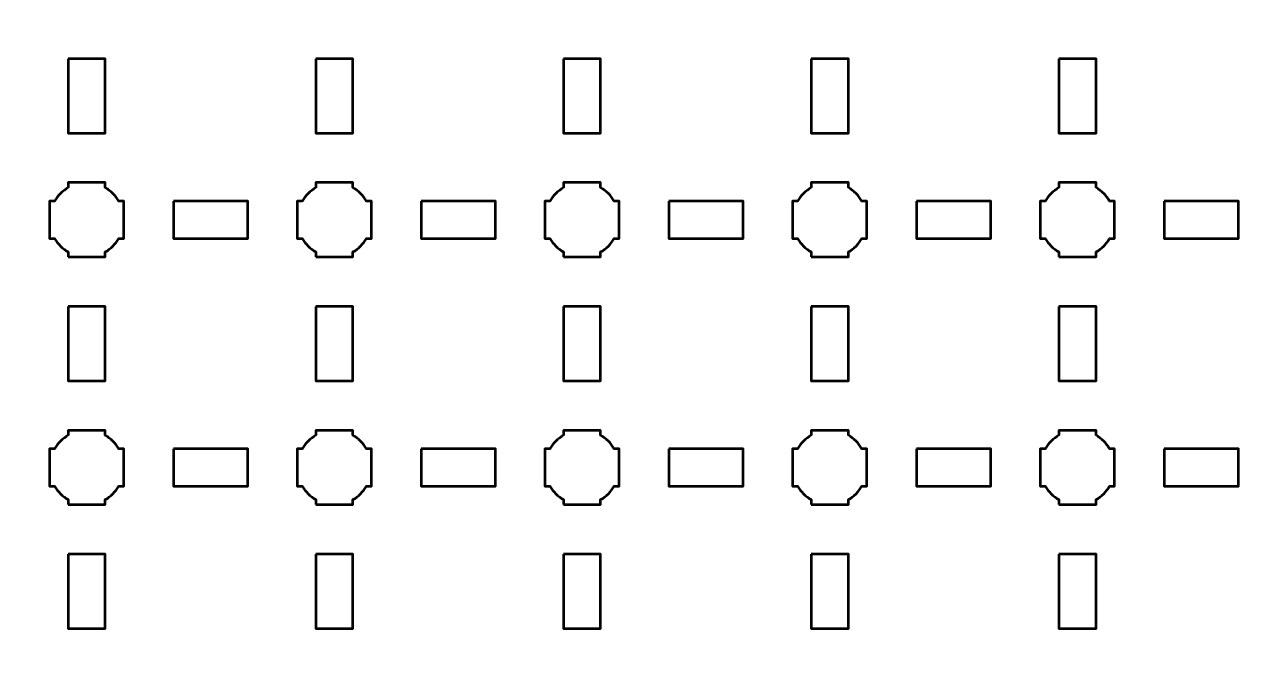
# Model space of a CAD drawing. Header units: centimetres. Extents: x -19.6 to 19.7, y -19.6 to 19.7.
# Drawn here: x -9.5 to 0.5, y 9.5 to 14.58 of the extents above; entities that cross this region are included whole.
import ezdxf

# ---------------------------------------------------------------- set-up
doc = ezdxf.new("R2010")
doc.units = ezdxf.units.CM
doc.header["$MEASUREMENT"] = 0
doc.layers.add('Layer 1', color=7, linetype='Continuous')

msp = doc.modelspace()

# ---------------------------------------------------------------- linework, layer by layer
at = {"layer": 'Layer 1', "lineweight": 53}
for points, knots in [([(-19.14991, 19.65001), (-19.14991, 19.65001), (19.15005, 19.65001), (19.15005, 19.65001), (19.15005, 19.65001), (19.42701, 19.65001), (19.65001, 19.42692), (19.65001, 19.14991), (19.65001, 19.14991), (19.65001, 19.14991), (19.65001, -19.15004), (19.65001, -19.15004), (19.65001, -19.15004), (19.65001, -19.42701), (19.42701, -19.65), (19.15005, -19.65), (19.15005, -19.65), (19.15005, -19.65), (-19.14991, -19.65), (-19.14991, -19.65), (-19.14991, -19.65), (-19.42691, -19.65), (-19.65, -19.42701), (-19.65, -19.15004), (-19.65, -19.15004), (-19.65, -19.15004), (-19.65, 19.14991), (-19.65, 19.14991), (-19.65, 19.14991), (-19.65, 19.42692), (-19.42691, 19.65001), (-19.14991, 19.65001)], [0, 0, 0, 0, 0.125, 0.125, 0.125, 0.125, 0.25, 0.25, 0.25, 0.25, 0.375, 0.375, 0.375, 0.375, 0.5, 0.5, 0.5, 0.5, 0.625, 0.625, 0.625, 0.625, 0.75, 0.75, 0.75, 0.75, 0.875, 0.875, 0.875, 0.875, 1, 1, 1, 1]), ([(-9.14989, 14.29993), (-9.14989, 14.29993), (-8.84989, 14.29993), (-8.84989, 14.29993), (-8.84989, 14.29993), (-8.84989, 14.29993), (-8.84989, 13.69992), (-8.84989, 13.69992), (-8.84989, 13.69992), (-8.84989, 13.69992), (-9.14989, 13.69992), (-9.14989, 13.69992), (-9.14989, 13.69992), (-9.14989, 13.69992), (-9.14989, 14.29993), (-9.14989, 14.29993)], [0, 0, 0, 0, 0.25, 0.25, 0.25, 0.25, 0.5, 0.5, 0.5, 0.5, 0.75, 0.75, 0.75, 0.75, 1, 1, 1, 1]), ([(-7.14996, 14.29993), (-7.14996, 14.29993), (-6.84996, 14.29993), (-6.84996, 14.29993), (-6.84996, 14.29993), (-6.84996, 14.29993), (-6.84996, 13.69992), (-6.84996, 13.69992), (-6.84996, 13.69992), (-6.84996, 13.69992), (-7.14996, 13.69992), (-7.14996, 13.69992), (-7.14996, 13.69992), (-7.14996, 13.69992), (-7.14996, 14.29993), (-7.14996, 14.29993)], [0, 0, 0, 0, 0.25, 0.25, 0.25, 0.25, 0.5, 0.5, 0.5, 0.5, 0.75, 0.75, 0.75, 0.75, 1, 1, 1, 1]), ([(-5.15003, 14.29993), (-5.15003, 14.29993), (-4.85002, 14.29993), (-4.85002, 14.29993), (-4.85002, 14.29993), (-4.85002, 14.29993), (-4.85002, 13.69992), (-4.85002, 13.69992), (-4.85002, 13.69992), (-4.85002, 13.69992), (-5.15003, 13.69992), (-5.15003, 13.69992), (-5.15003, 13.69992), (-5.15003, 13.69992), (-5.15003, 14.29993), (-5.15003, 14.29993)], [0, 0, 0, 0, 0.25, 0.25, 0.25, 0.25, 0.5, 0.5, 0.5, 0.5, 0.75, 0.75, 0.75, 0.75, 1, 1, 1, 1]), ([(-3.14992, 14.29993), (-3.14992, 14.29993), (-2.84991, 14.29993), (-2.84991, 14.29993), (-2.84991, 14.29993), (-2.84991, 14.29993), (-2.84991, 13.69992), (-2.84991, 13.69992), (-2.84991, 13.69992), (-2.84991, 13.69992), (-3.14992, 13.69992), (-3.14992, 13.69992), (-3.14992, 13.69992), (-3.14992, 13.69992), (-3.14992, 14.29993), (-3.14992, 14.29993)], [0, 0, 0, 0, 0.25, 0.25, 0.25, 0.25, 0.5, 0.5, 0.5, 0.5, 0.75, 0.75, 0.75, 0.75, 1, 1, 1, 1]), ([(-1.14998, 14.29993), (-1.14998, 14.29993), (-0.84998, 14.29993), (-0.84998, 14.29993), (-0.84998, 14.29993), (-0.84998, 14.29993), (-0.84998, 13.69992), (-0.84998, 13.69992), (-0.84998, 13.69992), (-0.84998, 13.69992), (-1.14998, 13.69992), (-1.14998, 13.69992), (-1.14998, 13.69992), (-1.14998, 13.69992), (-1.14998, 14.29993), (-1.14998, 14.29993)], [0, 0, 0, 0, 0.25, 0.25, 0.25, 0.25, 0.5, 0.5, 0.5, 0.5, 0.75, 0.75, 0.75, 0.75, 1, 1, 1, 1]), ([(-9.15003, 12.70001), (-9.15003, 12.70001), (-9.15003, 12.74012), (-9.15003, 12.74012), (-9.15003, 12.74012), (-9.1955, 12.76644), (-9.23343, 12.80447), (-9.25989, 12.84994), (-9.25989, 12.84994), (-9.25989, 12.84994), (-9.29996, 12.84994), (-9.29996, 12.84994), (-9.29996, 12.84994), (-9.29996, 12.84994), (-9.29996, 13.00001), (-9.29996, 13.00001), (-9.29996, 13.00001), (-9.29996, 13.00001), (-9.29996, 13.14994), (-9.29996, 13.14994), (-9.29996, 13.14994), (-9.29996, 13.14994), (-9.25989, 13.14994), (-9.25989, 13.14994), (-9.25989, 13.14994), (-9.23343, 13.19556), (-9.1955, 13.23344), (-9.15003, 13.25976), (-9.15003, 13.25976), (-9.15003, 13.25976), (-9.15003, 13.30001), (-9.15003, 13.30001), (-9.15003, 13.30001), (-9.15003, 13.30001), (-8.99996, 13.30001), (-8.99996, 13.30001), (-8.99996, 13.30001), (-8.99996, 13.30001), (-8.85003, 13.30001), (-8.85003, 13.30001), (-8.85003, 13.30001), (-8.85003, 13.30001), (-8.85003, 13.25976), (-8.85003, 13.25976), (-8.85003, 13.25976), (-8.80445, 13.23344), (-8.76653, 13.19556), (-8.74007, 13.14994), (-8.74007, 13.14994), (-8.74007, 13.14994), (-8.69999, 13.14994), (-8.69999, 13.14994), (-8.69999, 13.14994), (-8.69999, 13.14994), (-8.69999, 13.00001), (-8.69999, 13.00001), (-8.69999, 13.00001), (-8.69999, 13.00001), (-8.69999, 12.84994), (-8.69999, 12.84994), (-8.69999, 12.84994), (-8.69999, 12.84994), (-8.74007, 12.84994), (-8.74007, 12.84994), (-8.74007, 12.84994), (-8.76653, 12.80447), (-8.80445, 12.76644), (-8.85003, 12.74012), (-8.85003, 12.74012), (-8.85003, 12.74012), (-8.85003, 12.70001), (-8.85003, 12.70001), (-8.85003, 12.70001), (-8.85003, 12.70001), (-8.99996, 12.70001), (-8.99996, 12.70001), (-8.99996, 12.70001), (-8.99996, 12.70001), (-9.15003, 12.70001), (-9.15003, 12.70001)], [0, 0, 0, 0, 0.05, 0.05, 0.05, 0.05, 0.1, 0.1, 0.1, 0.1, 0.15, 0.15, 0.15, 0.15, 0.2, 0.2, 0.2, 0.2, 0.25, 0.25, 0.25, 0.25, 0.3, 0.3, 0.3, 0.3, 0.35, 0.35, 0.35, 0.35, 0.4, 0.4, 0.4, 0.4, 0.45, 0.45, 0.45, 0.45, 0.5, 0.5, 0.5, 0.5, 0.55, 0.55, 0.55, 0.55, 0.6, 0.6, 0.6, 0.6, 0.65, 0.65, 0.65, 0.65, 0.7, 0.7, 0.7, 0.7, 0.75, 0.75, 0.75, 0.75, 0.8, 0.8, 0.8, 0.8, 0.85, 0.85, 0.85, 0.85, 0.9, 0.9, 0.9, 0.9, 0.95, 0.95, 0.95, 0.95, 1, 1, 1, 1]), ([(-7.14996, 12.70001), (-7.14996, 12.70001), (-7.14996, 12.74012), (-7.14996, 12.74012), (-7.14996, 12.74012), (-7.19557, 12.76644), (-7.23346, 12.80447), (-7.25978, 12.84994), (-7.25978, 12.84994), (-7.25978, 12.84994), (-7.30003, 12.84994), (-7.30003, 12.84994), (-7.30003, 12.84994), (-7.30003, 12.84994), (-7.30003, 13.00001), (-7.30003, 13.00001), (-7.30003, 13.00001), (-7.30003, 13.00001), (-7.30003, 13.14994), (-7.30003, 13.14994), (-7.30003, 13.14994), (-7.30003, 13.14994), (-7.25978, 13.14994), (-7.25978, 13.14994), (-7.25978, 13.14994), (-7.23346, 13.19556), (-7.19557, 13.23344), (-7.14996, 13.25976), (-7.14996, 13.25976), (-7.14996, 13.25976), (-7.14996, 13.30001), (-7.14996, 13.30001), (-7.14996, 13.30001), (-7.14996, 13.30001), (-7.00003, 13.30001), (-7.00003, 13.30001), (-7.00003, 13.30001), (-7.00003, 13.30001), (-6.84996, 13.30001), (-6.84996, 13.30001), (-6.84996, 13.30001), (-6.84996, 13.30001), (-6.84996, 13.25976), (-6.84996, 13.25976), (-6.84996, 13.25976), (-6.80448, 13.23344), (-6.76645, 13.19556), (-6.74014, 13.14994), (-6.74014, 13.14994), (-6.74014, 13.14994), (-6.70003, 13.14994), (-6.70003, 13.14994), (-6.70003, 13.14994), (-6.70003, 13.14994), (-6.70003, 13.00001), (-6.70003, 13.00001), (-6.70003, 13.00001), (-6.70003, 13.00001), (-6.70003, 12.84994), (-6.70003, 12.84994), (-6.70003, 12.84994), (-6.70003, 12.84994), (-6.74014, 12.84994), (-6.74014, 12.84994), (-6.74014, 12.84994), (-6.76645, 12.80447), (-6.80448, 12.76644), (-6.84996, 12.74012), (-6.84996, 12.74012), (-6.84996, 12.74012), (-6.84996, 12.70001), (-6.84996, 12.70001), (-6.84996, 12.70001), (-6.84996, 12.70001), (-7.00003, 12.70001), (-7.00003, 12.70001), (-7.00003, 12.70001), (-7.00003, 12.70001), (-7.14996, 12.70001), (-7.14996, 12.70001)], [0, 0, 0, 0, 0.05, 0.05, 0.05, 0.05, 0.1, 0.1, 0.1, 0.1, 0.15, 0.15, 0.15, 0.15, 0.2, 0.2, 0.2, 0.2, 0.25, 0.25, 0.25, 0.25, 0.3, 0.3, 0.3, 0.3, 0.35, 0.35, 0.35, 0.35, 0.4, 0.4, 0.4, 0.4, 0.45, 0.45, 0.45, 0.45, 0.5, 0.5, 0.5, 0.5, 0.55, 0.55, 0.55, 0.55, 0.6, 0.6, 0.6, 0.6, 0.65, 0.65, 0.65, 0.65, 0.7, 0.7, 0.7, 0.7, 0.75, 0.75, 0.75, 0.75, 0.8, 0.8, 0.8, 0.8, 0.85, 0.85, 0.85, 0.85, 0.9, 0.9, 0.9, 0.9, 0.95, 0.95, 0.95, 0.95, 1, 1, 1, 1]), ([(-5.15003, 12.70001), (-5.15003, 12.70001), (-5.15003, 12.74012), (-5.15003, 12.74012), (-5.15003, 12.74012), (-5.1955, 12.76644), (-5.23353, 12.80447), (-5.25985, 12.84994), (-5.25985, 12.84994), (-5.25985, 12.84994), (-5.29996, 12.84994), (-5.29996, 12.84994), (-5.29996, 12.84994), (-5.29996, 12.84994), (-5.29996, 13.00001), (-5.29996, 13.00001), (-5.29996, 13.00001), (-5.29996, 13.00001), (-5.29996, 13.14994), (-5.29996, 13.14994), (-5.29996, 13.14994), (-5.29996, 13.14994), (-5.25985, 13.14994), (-5.25985, 13.14994), (-5.25985, 13.14994), (-5.23353, 13.19556), (-5.1955, 13.23344), (-5.15003, 13.25976), (-5.15003, 13.25976), (-5.15003, 13.25976), (-5.15003, 13.30001), (-5.15003, 13.30001), (-5.15003, 13.30001), (-5.15003, 13.30001), (-4.99995, 13.30001), (-4.99995, 13.30001), (-4.99995, 13.30001), (-4.99995, 13.30001), (-4.85002, 13.30001), (-4.85002, 13.30001), (-4.85002, 13.30001), (-4.85002, 13.30001), (-4.85002, 13.25976), (-4.85002, 13.25976), (-4.85002, 13.25976), (-4.80441, 13.23344), (-4.76652, 13.19556), (-4.74017, 13.14994), (-4.74017, 13.14994), (-4.74017, 13.14994), (-4.69995, 13.14994), (-4.69995, 13.14994), (-4.69995, 13.14994), (-4.69995, 13.14994), (-4.69995, 13.00001), (-4.69995, 13.00001), (-4.69995, 13.00001), (-4.69995, 13.00001), (-4.69995, 12.84994), (-4.69995, 12.84994), (-4.69995, 12.84994), (-4.69995, 12.84994), (-4.74017, 12.84994), (-4.74017, 12.84994), (-4.74017, 12.84994), (-4.76652, 12.80447), (-4.80441, 12.76644), (-4.85002, 12.74012), (-4.85002, 12.74012), (-4.85002, 12.74012), (-4.85002, 12.70001), (-4.85002, 12.70001), (-4.85002, 12.70001), (-4.85002, 12.70001), (-4.99995, 12.70001), (-4.99995, 12.70001), (-4.99995, 12.70001), (-4.99995, 12.70001), (-5.15003, 12.70001), (-5.15003, 12.70001)], [0, 0, 0, 0, 0.05, 0.05, 0.05, 0.05, 0.1, 0.1, 0.1, 0.1, 0.15, 0.15, 0.15, 0.15, 0.2, 0.2, 0.2, 0.2, 0.25, 0.25, 0.25, 0.25, 0.3, 0.3, 0.3, 0.3, 0.35, 0.35, 0.35, 0.35, 0.4, 0.4, 0.4, 0.4, 0.45, 0.45, 0.45, 0.45, 0.5, 0.5, 0.5, 0.5, 0.55, 0.55, 0.55, 0.55, 0.6, 0.6, 0.6, 0.6, 0.65, 0.65, 0.65, 0.65, 0.7, 0.7, 0.7, 0.7, 0.75, 0.75, 0.75, 0.75, 0.8, 0.8, 0.8, 0.8, 0.85, 0.85, 0.85, 0.85, 0.9, 0.9, 0.9, 0.9, 0.95, 0.95, 0.95, 0.95, 1, 1, 1, 1]), ([(-3.14992, 12.70001), (-3.14992, 12.70001), (-3.14992, 12.74012), (-3.14992, 12.74012), (-3.14992, 12.74012), (-3.19553, 12.76644), (-3.23345, 12.80447), (-3.25991, 12.84994), (-3.25991, 12.84994), (-3.25991, 12.84994), (-3.29999, 12.84994), (-3.29999, 12.84994), (-3.29999, 12.84994), (-3.29999, 12.84994), (-3.29999, 13.00001), (-3.29999, 13.00001), (-3.29999, 13.00001), (-3.29999, 13.00001), (-3.29999, 13.14994), (-3.29999, 13.14994), (-3.29999, 13.14994), (-3.29999, 13.14994), (-3.25991, 13.14994), (-3.25991, 13.14994), (-3.25991, 13.14994), (-3.23345, 13.19556), (-3.19553, 13.23344), (-3.14992, 13.25976), (-3.14992, 13.25976), (-3.14992, 13.25976), (-3.14992, 13.30001), (-3.14992, 13.30001), (-3.14992, 13.30001), (-3.14992, 13.30001), (-2.99999, 13.30001), (-2.99999, 13.30001), (-2.99999, 13.30001), (-2.99999, 13.30001), (-2.84991, 13.30001), (-2.84991, 13.30001), (-2.84991, 13.30001), (-2.84991, 13.30001), (-2.84991, 13.25976), (-2.84991, 13.25976), (-2.84991, 13.25976), (-2.80444, 13.23344), (-2.76655, 13.19556), (-2.74009, 13.14994), (-2.74009, 13.14994), (-2.74009, 13.14994), (-2.69998, 13.14994), (-2.69998, 13.14994), (-2.69998, 13.14994), (-2.69998, 13.14994), (-2.69998, 13.00001), (-2.69998, 13.00001), (-2.69998, 13.00001), (-2.69998, 13.00001), (-2.69998, 12.84994), (-2.69998, 12.84994), (-2.69998, 12.84994), (-2.69998, 12.84994), (-2.74009, 12.84994), (-2.74009, 12.84994), (-2.74009, 12.84994), (-2.76655, 12.80447), (-2.80444, 12.76644), (-2.84991, 12.74012), (-2.84991, 12.74012), (-2.84991, 12.74012), (-2.84991, 12.70001), (-2.84991, 12.70001), (-2.84991, 12.70001), (-2.84991, 12.70001), (-2.99999, 12.70001), (-2.99999, 12.70001), (-2.99999, 12.70001), (-2.99999, 12.70001), (-3.14992, 12.70001), (-3.14992, 12.70001)], [0, 0, 0, 0, 0.05, 0.05, 0.05, 0.05, 0.1, 0.1, 0.1, 0.1, 0.15, 0.15, 0.15, 0.15, 0.2, 0.2, 0.2, 0.2, 0.25, 0.25, 0.25, 0.25, 0.3, 0.3, 0.3, 0.3, 0.35, 0.35, 0.35, 0.35, 0.4, 0.4, 0.4, 0.4, 0.45, 0.45, 0.45, 0.45, 0.5, 0.5, 0.5, 0.5, 0.55, 0.55, 0.55, 0.55, 0.6, 0.6, 0.6, 0.6, 0.65, 0.65, 0.65, 0.65, 0.7, 0.7, 0.7, 0.7, 0.75, 0.75, 0.75, 0.75, 0.8, 0.8, 0.8, 0.8, 0.85, 0.85, 0.85, 0.85, 0.9, 0.9, 0.9, 0.9, 0.95, 0.95, 0.95, 0.95, 1, 1, 1, 1]), ([(-1.14998, 12.70001), (-1.14998, 12.70001), (-1.14998, 12.74012), (-1.14998, 12.74012), (-1.14998, 12.74012), (-1.1956, 12.76644), (-1.23349, 12.80447), (-1.2598, 12.84994), (-1.2598, 12.84994), (-1.2598, 12.84994), (-1.30006, 12.84994), (-1.30006, 12.84994), (-1.30006, 12.84994), (-1.30006, 12.84994), (-1.30006, 13.00001), (-1.30006, 13.00001), (-1.30006, 13.00001), (-1.30006, 13.00001), (-1.30006, 13.14994), (-1.30006, 13.14994), (-1.30006, 13.14994), (-1.30006, 13.14994), (-1.2598, 13.14994), (-1.2598, 13.14994), (-1.2598, 13.14994), (-1.23349, 13.19556), (-1.1956, 13.23344), (-1.14998, 13.25976), (-1.14998, 13.25976), (-1.14998, 13.25976), (-1.14998, 13.30001), (-1.14998, 13.30001), (-1.14998, 13.30001), (-1.14998, 13.30001), (-1.00005, 13.30001), (-1.00005, 13.30001), (-1.00005, 13.30001), (-1.00005, 13.30001), (-0.84998, 13.30001), (-0.84998, 13.30001), (-0.84998, 13.30001), (-0.84998, 13.30001), (-0.84998, 13.25976), (-0.84998, 13.25976), (-0.84998, 13.25976), (-0.80451, 13.23344), (-0.76648, 13.19556), (-0.74016, 13.14994), (-0.74016, 13.14994), (-0.74016, 13.14994), (-0.70005, 13.14994), (-0.70005, 13.14994), (-0.70005, 13.14994), (-0.70005, 13.14994), (-0.70005, 13.00001), (-0.70005, 13.00001), (-0.70005, 13.00001), (-0.70005, 13.00001), (-0.70005, 12.84994), (-0.70005, 12.84994), (-0.70005, 12.84994), (-0.70005, 12.84994), (-0.74016, 12.84994), (-0.74016, 12.84994), (-0.74016, 12.84994), (-0.76648, 12.80447), (-0.80451, 12.76644), (-0.84998, 12.74012), (-0.84998, 12.74012), (-0.84998, 12.74012), (-0.84998, 12.70001), (-0.84998, 12.70001), (-0.84998, 12.70001), (-0.84998, 12.70001), (-1.00005, 12.70001), (-1.00005, 12.70001), (-1.00005, 12.70001), (-1.00005, 12.70001), (-1.14998, 12.70001), (-1.14998, 12.70001)], [0, 0, 0, 0, 0.05, 0.05, 0.05, 0.05, 0.1, 0.1, 0.1, 0.1, 0.15, 0.15, 0.15, 0.15, 0.2, 0.2, 0.2, 0.2, 0.25, 0.25, 0.25, 0.25, 0.3, 0.3, 0.3, 0.3, 0.35, 0.35, 0.35, 0.35, 0.4, 0.4, 0.4, 0.4, 0.45, 0.45, 0.45, 0.45, 0.5, 0.5, 0.5, 0.5, 0.55, 0.55, 0.55, 0.55, 0.6, 0.6, 0.6, 0.6, 0.65, 0.65, 0.65, 0.65, 0.7, 0.7, 0.7, 0.7, 0.75, 0.75, 0.75, 0.75, 0.8, 0.8, 0.8, 0.8, 0.85, 0.85, 0.85, 0.85, 0.9, 0.9, 0.9, 0.9, 0.95, 0.95, 0.95, 0.95, 1, 1, 1, 1]), ([(-8.29994, 13.14994), (-8.29994, 13.14994), (-7.69994, 13.14994), (-7.69994, 13.14994), (-7.69994, 13.14994), (-7.69994, 13.14994), (-7.69994, 12.84994), (-7.69994, 12.84994), (-7.69994, 12.84994), (-7.69994, 12.84994), (-8.29994, 12.84994), (-8.29994, 12.84994), (-8.29994, 12.84994), (-8.29994, 12.84994), (-8.29994, 13.14994), (-8.29994, 13.14994)], [0, 0, 0, 0, 0.25, 0.25, 0.25, 0.25, 0.5, 0.5, 0.5, 0.5, 0.75, 0.75, 0.75, 0.75, 1, 1, 1, 1]), ([(-6.29997, 13.14994), (-6.29997, 13.14994), (-5.69997, 13.14994), (-5.69997, 13.14994), (-5.69997, 13.14994), (-5.69997, 13.14994), (-5.69997, 12.84994), (-5.69997, 12.84994), (-5.69997, 12.84994), (-5.69997, 12.84994), (-6.29997, 12.84994), (-6.29997, 12.84994), (-6.29997, 12.84994), (-6.29997, 12.84994), (-6.29997, 13.14994), (-6.29997, 13.14994)], [0, 0, 0, 0, 0.25, 0.25, 0.25, 0.25, 0.5, 0.5, 0.5, 0.5, 0.75, 0.75, 0.75, 0.75, 1, 1, 1, 1]), ([(-4.2999, 13.14994), (-4.2999, 13.14994), (-3.6999, 13.14994), (-3.6999, 13.14994), (-3.6999, 13.14994), (-3.6999, 13.14994), (-3.6999, 12.84994), (-3.6999, 12.84994), (-3.6999, 12.84994), (-3.6999, 12.84994), (-4.2999, 12.84994), (-4.2999, 12.84994), (-4.2999, 12.84994), (-4.2999, 12.84994), (-4.2999, 13.14994), (-4.2999, 13.14994)], [0, 0, 0, 0, 0.25, 0.25, 0.25, 0.25, 0.5, 0.5, 0.5, 0.5, 0.75, 0.75, 0.75, 0.75, 1, 1, 1, 1]), ([(-2.29997, 13.14994), (-2.29997, 13.14994), (-1.69996, 13.14994), (-1.69996, 13.14994), (-1.69996, 13.14994), (-1.69996, 13.14994), (-1.69996, 12.84994), (-1.69996, 12.84994), (-1.69996, 12.84994), (-1.69996, 12.84994), (-2.29997, 12.84994), (-2.29997, 12.84994), (-2.29997, 12.84994), (-2.29997, 12.84994), (-2.29997, 13.14994), (-2.29997, 13.14994)], [0, 0, 0, 0, 0.25, 0.25, 0.25, 0.25, 0.5, 0.5, 0.5, 0.5, 0.75, 0.75, 0.75, 0.75, 1, 1, 1, 1]), ([(-0.3, 13.14994), (-0.3, 13.14994), (0.3, 13.14994), (0.3, 13.14994), (0.3, 13.14994), (0.3, 13.14994), (0.3, 12.84994), (0.3, 12.84994), (0.3, 12.84994), (0.3, 12.84994), (-0.3, 12.84994), (-0.3, 12.84994), (-0.3, 12.84994), (-0.3, 12.84994), (-0.3, 13.14994), (-0.3, 13.14994)], [0, 0, 0, 0, 0.25, 0.25, 0.25, 0.25, 0.5, 0.5, 0.5, 0.5, 0.75, 0.75, 0.75, 0.75, 1, 1, 1, 1]), ([(-9.14989, 12.29996), (-9.14989, 12.29996), (-8.84989, 12.29996), (-8.84989, 12.29996), (-8.84989, 12.29996), (-8.84989, 12.29996), (-8.84989, 11.69995), (-8.84989, 11.69995), (-8.84989, 11.69995), (-8.84989, 11.69995), (-9.14989, 11.69995), (-9.14989, 11.69995), (-9.14989, 11.69995), (-9.14989, 11.69995), (-9.14989, 12.29996), (-9.14989, 12.29996)], [0, 0, 0, 0, 0.25, 0.25, 0.25, 0.25, 0.5, 0.5, 0.5, 0.5, 0.75, 0.75, 0.75, 0.75, 1, 1, 1, 1]), ([(-7.14996, 12.29996), (-7.14996, 12.29996), (-6.84996, 12.29996), (-6.84996, 12.29996), (-6.84996, 12.29996), (-6.84996, 12.29996), (-6.84996, 11.69995), (-6.84996, 11.69995), (-6.84996, 11.69995), (-6.84996, 11.69995), (-7.14996, 11.69995), (-7.14996, 11.69995), (-7.14996, 11.69995), (-7.14996, 11.69995), (-7.14996, 12.29996), (-7.14996, 12.29996)], [0, 0, 0, 0, 0.25, 0.25, 0.25, 0.25, 0.5, 0.5, 0.5, 0.5, 0.75, 0.75, 0.75, 0.75, 1, 1, 1, 1]), ([(-5.15003, 12.29996), (-5.15003, 12.29996), (-4.85002, 12.29996), (-4.85002, 12.29996), (-4.85002, 12.29996), (-4.85002, 12.29996), (-4.85002, 11.69995), (-4.85002, 11.69995), (-4.85002, 11.69995), (-4.85002, 11.69995), (-5.15003, 11.69995), (-5.15003, 11.69995), (-5.15003, 11.69995), (-5.15003, 11.69995), (-5.15003, 12.29996), (-5.15003, 12.29996)], [0, 0, 0, 0, 0.25, 0.25, 0.25, 0.25, 0.5, 0.5, 0.5, 0.5, 0.75, 0.75, 0.75, 0.75, 1, 1, 1, 1]), ([(-3.14992, 12.29996), (-3.14992, 12.29996), (-2.84991, 12.29996), (-2.84991, 12.29996), (-2.84991, 12.29996), (-2.84991, 12.29996), (-2.84991, 11.69995), (-2.84991, 11.69995), (-2.84991, 11.69995), (-2.84991, 11.69995), (-3.14992, 11.69995), (-3.14992, 11.69995), (-3.14992, 11.69995), (-3.14992, 11.69995), (-3.14992, 12.29996), (-3.14992, 12.29996)], [0, 0, 0, 0, 0.25, 0.25, 0.25, 0.25, 0.5, 0.5, 0.5, 0.5, 0.75, 0.75, 0.75, 0.75, 1, 1, 1, 1]), ([(-1.14998, 12.29996), (-1.14998, 12.29996), (-0.84998, 12.29996), (-0.84998, 12.29996), (-0.84998, 12.29996), (-0.84998, 12.29996), (-0.84998, 11.69995), (-0.84998, 11.69995), (-0.84998, 11.69995), (-0.84998, 11.69995), (-1.14998, 11.69995), (-1.14998, 11.69995), (-1.14998, 11.69995), (-1.14998, 11.69995), (-1.14998, 12.29996), (-1.14998, 12.29996)], [0, 0, 0, 0, 0.25, 0.25, 0.25, 0.25, 0.5, 0.5, 0.5, 0.5, 0.75, 0.75, 0.75, 0.75, 1, 1, 1, 1]), ([(-9.15003, 10.69993), (-9.15003, 10.69993), (-9.15003, 10.74019), (-9.15003, 10.74019), (-9.15003, 10.74019), (-9.1955, 10.7665), (-9.23343, 10.80439), (-9.25989, 10.85001), (-9.25989, 10.85001), (-9.25989, 10.85001), (-9.29996, 10.85001), (-9.29996, 10.85001), (-9.29996, 10.85001), (-9.29996, 10.85001), (-9.29996, 10.99994), (-9.29996, 10.99994), (-9.29996, 10.99994), (-9.29996, 10.99994), (-9.29996, 11.15001), (-9.29996, 11.15001), (-9.29996, 11.15001), (-9.29996, 11.15001), (-9.25989, 11.15001), (-9.25989, 11.15001), (-9.25989, 11.15001), (-9.23343, 11.19548), (-9.1955, 11.23351), (-9.15003, 11.25983), (-9.15003, 11.25983), (-9.15003, 11.25983), (-9.15003, 11.29994), (-9.15003, 11.29994), (-9.15003, 11.29994), (-9.15003, 11.29994), (-8.99996, 11.29994), (-8.99996, 11.29994), (-8.99996, 11.29994), (-8.99996, 11.29994), (-8.85003, 11.29994), (-8.85003, 11.29994), (-8.85003, 11.29994), (-8.85003, 11.29994), (-8.85003, 11.25983), (-8.85003, 11.25983), (-8.85003, 11.25983), (-8.80445, 11.23351), (-8.76653, 11.19548), (-8.74007, 11.15001), (-8.74007, 11.15001), (-8.74007, 11.15001), (-8.69999, 11.15001), (-8.69999, 11.15001), (-8.69999, 11.15001), (-8.69999, 11.15001), (-8.69999, 10.99994), (-8.69999, 10.99994), (-8.69999, 10.99994), (-8.69999, 10.99994), (-8.69999, 10.85001), (-8.69999, 10.85001), (-8.69999, 10.85001), (-8.69999, 10.85001), (-8.74007, 10.85001), (-8.74007, 10.85001), (-8.74007, 10.85001), (-8.76653, 10.80439), (-8.80445, 10.7665), (-8.85003, 10.74019), (-8.85003, 10.74019), (-8.85003, 10.74019), (-8.85003, 10.69993), (-8.85003, 10.69993), (-8.85003, 10.69993), (-8.85003, 10.69993), (-8.99996, 10.69993), (-8.99996, 10.69993), (-8.99996, 10.69993), (-8.99996, 10.69993), (-9.15003, 10.69993), (-9.15003, 10.69993)], [0, 0, 0, 0, 0.05, 0.05, 0.05, 0.05, 0.1, 0.1, 0.1, 0.1, 0.15, 0.15, 0.15, 0.15, 0.2, 0.2, 0.2, 0.2, 0.25, 0.25, 0.25, 0.25, 0.3, 0.3, 0.3, 0.3, 0.35, 0.35, 0.35, 0.35, 0.4, 0.4, 0.4, 0.4, 0.45, 0.45, 0.45, 0.45, 0.5, 0.5, 0.5, 0.5, 0.55, 0.55, 0.55, 0.55, 0.6, 0.6, 0.6, 0.6, 0.65, 0.65, 0.65, 0.65, 0.7, 0.7, 0.7, 0.7, 0.75, 0.75, 0.75, 0.75, 0.8, 0.8, 0.8, 0.8, 0.85, 0.85, 0.85, 0.85, 0.9, 0.9, 0.9, 0.9, 0.95, 0.95, 0.95, 0.95, 1, 1, 1, 1]), ([(-7.14996, 10.69993), (-7.14996, 10.69993), (-7.14996, 10.74019), (-7.14996, 10.74019), (-7.14996, 10.74019), (-7.19557, 10.7665), (-7.23346, 10.80439), (-7.25978, 10.85001), (-7.25978, 10.85001), (-7.25978, 10.85001), (-7.30003, 10.85001), (-7.30003, 10.85001), (-7.30003, 10.85001), (-7.30003, 10.85001), (-7.30003, 10.99994), (-7.30003, 10.99994), (-7.30003, 10.99994), (-7.30003, 10.99994), (-7.30003, 11.15001), (-7.30003, 11.15001), (-7.30003, 11.15001), (-7.30003, 11.15001), (-7.25978, 11.15001), (-7.25978, 11.15001), (-7.25978, 11.15001), (-7.23346, 11.19548), (-7.19557, 11.23351), (-7.14996, 11.25983), (-7.14996, 11.25983), (-7.14996, 11.25983), (-7.14996, 11.29994), (-7.14996, 11.29994), (-7.14996, 11.29994), (-7.14996, 11.29994), (-7.00003, 11.29994), (-7.00003, 11.29994), (-7.00003, 11.29994), (-7.00003, 11.29994), (-6.84996, 11.29994), (-6.84996, 11.29994), (-6.84996, 11.29994), (-6.84996, 11.29994), (-6.84996, 11.25983), (-6.84996, 11.25983), (-6.84996, 11.25983), (-6.80448, 11.23351), (-6.76645, 11.19548), (-6.74014, 11.15001), (-6.74014, 11.15001), (-6.74014, 11.15001), (-6.70003, 11.15001), (-6.70003, 11.15001), (-6.70003, 11.15001), (-6.70003, 11.15001), (-6.70003, 10.99994), (-6.70003, 10.99994), (-6.70003, 10.99994), (-6.70003, 10.99994), (-6.70003, 10.85001), (-6.70003, 10.85001), (-6.70003, 10.85001), (-6.70003, 10.85001), (-6.74014, 10.85001), (-6.74014, 10.85001), (-6.74014, 10.85001), (-6.76645, 10.80439), (-6.80448, 10.7665), (-6.84996, 10.74019), (-6.84996, 10.74019), (-6.84996, 10.74019), (-6.84996, 10.69993), (-6.84996, 10.69993), (-6.84996, 10.69993), (-6.84996, 10.69993), (-7.00003, 10.69993), (-7.00003, 10.69993), (-7.00003, 10.69993), (-7.00003, 10.69993), (-7.14996, 10.69993), (-7.14996, 10.69993)], [0, 0, 0, 0, 0.05, 0.05, 0.05, 0.05, 0.1, 0.1, 0.1, 0.1, 0.15, 0.15, 0.15, 0.15, 0.2, 0.2, 0.2, 0.2, 0.25, 0.25, 0.25, 0.25, 0.3, 0.3, 0.3, 0.3, 0.35, 0.35, 0.35, 0.35, 0.4, 0.4, 0.4, 0.4, 0.45, 0.45, 0.45, 0.45, 0.5, 0.5, 0.5, 0.5, 0.55, 0.55, 0.55, 0.55, 0.6, 0.6, 0.6, 0.6, 0.65, 0.65, 0.65, 0.65, 0.7, 0.7, 0.7, 0.7, 0.75, 0.75, 0.75, 0.75, 0.8, 0.8, 0.8, 0.8, 0.85, 0.85, 0.85, 0.85, 0.9, 0.9, 0.9, 0.9, 0.95, 0.95, 0.95, 0.95, 1, 1, 1, 1]), ([(-5.15003, 10.69993), (-5.15003, 10.69993), (-5.15003, 10.74019), (-5.15003, 10.74019), (-5.15003, 10.74019), (-5.1955, 10.7665), (-5.23353, 10.80439), (-5.25985, 10.85001), (-5.25985, 10.85001), (-5.25985, 10.85001), (-5.29996, 10.85001), (-5.29996, 10.85001), (-5.29996, 10.85001), (-5.29996, 10.85001), (-5.29996, 10.99994), (-5.29996, 10.99994), (-5.29996, 10.99994), (-5.29996, 10.99994), (-5.29996, 11.15001), (-5.29996, 11.15001), (-5.29996, 11.15001), (-5.29996, 11.15001), (-5.25985, 11.15001), (-5.25985, 11.15001), (-5.25985, 11.15001), (-5.23353, 11.19548), (-5.1955, 11.23351), (-5.15003, 11.25983), (-5.15003, 11.25983), (-5.15003, 11.25983), (-5.15003, 11.29994), (-5.15003, 11.29994), (-5.15003, 11.29994), (-5.15003, 11.29994), (-4.99995, 11.29994), (-4.99995, 11.29994), (-4.99995, 11.29994), (-4.99995, 11.29994), (-4.85002, 11.29994), (-4.85002, 11.29994), (-4.85002, 11.29994), (-4.85002, 11.29994), (-4.85002, 11.25983), (-4.85002, 11.25983), (-4.85002, 11.25983), (-4.80441, 11.23351), (-4.76652, 11.19548), (-4.74017, 11.15001), (-4.74017, 11.15001), (-4.74017, 11.15001), (-4.69995, 11.15001), (-4.69995, 11.15001), (-4.69995, 11.15001), (-4.69995, 11.15001), (-4.69995, 10.99994), (-4.69995, 10.99994), (-4.69995, 10.99994), (-4.69995, 10.99994), (-4.69995, 10.85001), (-4.69995, 10.85001), (-4.69995, 10.85001), (-4.69995, 10.85001), (-4.74017, 10.85001), (-4.74017, 10.85001), (-4.74017, 10.85001), (-4.76652, 10.80439), (-4.80441, 10.7665), (-4.85002, 10.74019), (-4.85002, 10.74019), (-4.85002, 10.74019), (-4.85002, 10.69993), (-4.85002, 10.69993), (-4.85002, 10.69993), (-4.85002, 10.69993), (-4.99995, 10.69993), (-4.99995, 10.69993), (-4.99995, 10.69993), (-4.99995, 10.69993), (-5.15003, 10.69993), (-5.15003, 10.69993)], [0, 0, 0, 0, 0.05, 0.05, 0.05, 0.05, 0.1, 0.1, 0.1, 0.1, 0.15, 0.15, 0.15, 0.15, 0.2, 0.2, 0.2, 0.2, 0.25, 0.25, 0.25, 0.25, 0.3, 0.3, 0.3, 0.3, 0.35, 0.35, 0.35, 0.35, 0.4, 0.4, 0.4, 0.4, 0.45, 0.45, 0.45, 0.45, 0.5, 0.5, 0.5, 0.5, 0.55, 0.55, 0.55, 0.55, 0.6, 0.6, 0.6, 0.6, 0.65, 0.65, 0.65, 0.65, 0.7, 0.7, 0.7, 0.7, 0.75, 0.75, 0.75, 0.75, 0.8, 0.8, 0.8, 0.8, 0.85, 0.85, 0.85, 0.85, 0.9, 0.9, 0.9, 0.9, 0.95, 0.95, 0.95, 0.95, 1, 1, 1, 1]), ([(-3.14992, 10.69993), (-3.14992, 10.69993), (-3.14992, 10.74019), (-3.14992, 10.74019), (-3.14992, 10.74019), (-3.19553, 10.7665), (-3.23345, 10.80439), (-3.25991, 10.85001), (-3.25991, 10.85001), (-3.25991, 10.85001), (-3.29999, 10.85001), (-3.29999, 10.85001), (-3.29999, 10.85001), (-3.29999, 10.85001), (-3.29999, 10.99994), (-3.29999, 10.99994), (-3.29999, 10.99994), (-3.29999, 10.99994), (-3.29999, 11.15001), (-3.29999, 11.15001), (-3.29999, 11.15001), (-3.29999, 11.15001), (-3.25991, 11.15001), (-3.25991, 11.15001), (-3.25991, 11.15001), (-3.23345, 11.19548), (-3.19553, 11.23351), (-3.14992, 11.25983), (-3.14992, 11.25983), (-3.14992, 11.25983), (-3.14992, 11.29994), (-3.14992, 11.29994), (-3.14992, 11.29994), (-3.14992, 11.29994), (-2.99999, 11.29994), (-2.99999, 11.29994), (-2.99999, 11.29994), (-2.99999, 11.29994), (-2.84991, 11.29994), (-2.84991, 11.29994), (-2.84991, 11.29994), (-2.84991, 11.29994), (-2.84991, 11.25983), (-2.84991, 11.25983), (-2.84991, 11.25983), (-2.80444, 11.23351), (-2.76655, 11.19548), (-2.74009, 11.15001), (-2.74009, 11.15001), (-2.74009, 11.15001), (-2.69998, 11.15001), (-2.69998, 11.15001), (-2.69998, 11.15001), (-2.69998, 11.15001), (-2.69998, 10.99994), (-2.69998, 10.99994), (-2.69998, 10.99994), (-2.69998, 10.99994), (-2.69998, 10.85001), (-2.69998, 10.85001), (-2.69998, 10.85001), (-2.69998, 10.85001), (-2.74009, 10.85001), (-2.74009, 10.85001), (-2.74009, 10.85001), (-2.76655, 10.80439), (-2.80444, 10.7665), (-2.84991, 10.74019), (-2.84991, 10.74019), (-2.84991, 10.74019), (-2.84991, 10.69993), (-2.84991, 10.69993), (-2.84991, 10.69993), (-2.84991, 10.69993), (-2.99999, 10.69993), (-2.99999, 10.69993), (-2.99999, 10.69993), (-2.99999, 10.69993), (-3.14992, 10.69993), (-3.14992, 10.69993)], [0, 0, 0, 0, 0.05, 0.05, 0.05, 0.05, 0.1, 0.1, 0.1, 0.1, 0.15, 0.15, 0.15, 0.15, 0.2, 0.2, 0.2, 0.2, 0.25, 0.25, 0.25, 0.25, 0.3, 0.3, 0.3, 0.3, 0.35, 0.35, 0.35, 0.35, 0.4, 0.4, 0.4, 0.4, 0.45, 0.45, 0.45, 0.45, 0.5, 0.5, 0.5, 0.5, 0.55, 0.55, 0.55, 0.55, 0.6, 0.6, 0.6, 0.6, 0.65, 0.65, 0.65, 0.65, 0.7, 0.7, 0.7, 0.7, 0.75, 0.75, 0.75, 0.75, 0.8, 0.8, 0.8, 0.8, 0.85, 0.85, 0.85, 0.85, 0.9, 0.9, 0.9, 0.9, 0.95, 0.95, 0.95, 0.95, 1, 1, 1, 1]), ([(-1.14998, 10.69993), (-1.14998, 10.69993), (-1.14998, 10.74019), (-1.14998, 10.74019), (-1.14998, 10.74019), (-1.1956, 10.7665), (-1.23349, 10.80439), (-1.2598, 10.85001), (-1.2598, 10.85001), (-1.2598, 10.85001), (-1.30006, 10.85001), (-1.30006, 10.85001), (-1.30006, 10.85001), (-1.30006, 10.85001), (-1.30006, 10.99994), (-1.30006, 10.99994), (-1.30006, 10.99994), (-1.30006, 10.99994), (-1.30006, 11.15001), (-1.30006, 11.15001), (-1.30006, 11.15001), (-1.30006, 11.15001), (-1.2598, 11.15001), (-1.2598, 11.15001), (-1.2598, 11.15001), (-1.23349, 11.19548), (-1.1956, 11.23351), (-1.14998, 11.25983), (-1.14998, 11.25983), (-1.14998, 11.25983), (-1.14998, 11.29994), (-1.14998, 11.29994), (-1.14998, 11.29994), (-1.14998, 11.29994), (-1.00005, 11.29994), (-1.00005, 11.29994), (-1.00005, 11.29994), (-1.00005, 11.29994), (-0.84998, 11.29994), (-0.84998, 11.29994), (-0.84998, 11.29994), (-0.84998, 11.29994), (-0.84998, 11.25983), (-0.84998, 11.25983), (-0.84998, 11.25983), (-0.80451, 11.23351), (-0.76648, 11.19548), (-0.74016, 11.15001), (-0.74016, 11.15001), (-0.74016, 11.15001), (-0.70005, 11.15001), (-0.70005, 11.15001), (-0.70005, 11.15001), (-0.70005, 11.15001), (-0.70005, 10.99994), (-0.70005, 10.99994), (-0.70005, 10.99994), (-0.70005, 10.99994), (-0.70005, 10.85001), (-0.70005, 10.85001), (-0.70005, 10.85001), (-0.70005, 10.85001), (-0.74016, 10.85001), (-0.74016, 10.85001), (-0.74016, 10.85001), (-0.76648, 10.80439), (-0.80451, 10.7665), (-0.84998, 10.74019), (-0.84998, 10.74019), (-0.84998, 10.74019), (-0.84998, 10.69993), (-0.84998, 10.69993), (-0.84998, 10.69993), (-0.84998, 10.69993), (-1.00005, 10.69993), (-1.00005, 10.69993), (-1.00005, 10.69993), (-1.00005, 10.69993), (-1.14998, 10.69993), (-1.14998, 10.69993)], [0, 0, 0, 0, 0.05, 0.05, 0.05, 0.05, 0.1, 0.1, 0.1, 0.1, 0.15, 0.15, 0.15, 0.15, 0.2, 0.2, 0.2, 0.2, 0.25, 0.25, 0.25, 0.25, 0.3, 0.3, 0.3, 0.3, 0.35, 0.35, 0.35, 0.35, 0.4, 0.4, 0.4, 0.4, 0.45, 0.45, 0.45, 0.45, 0.5, 0.5, 0.5, 0.5, 0.55, 0.55, 0.55, 0.55, 0.6, 0.6, 0.6, 0.6, 0.65, 0.65, 0.65, 0.65, 0.7, 0.7, 0.7, 0.7, 0.75, 0.75, 0.75, 0.75, 0.8, 0.8, 0.8, 0.8, 0.85, 0.85, 0.85, 0.85, 0.9, 0.9, 0.9, 0.9, 0.95, 0.95, 0.95, 0.95, 1, 1, 1, 1]), ([(-8.29994, 11.15001), (-8.29994, 11.15001), (-7.69994, 11.15001), (-7.69994, 11.15001), (-7.69994, 11.15001), (-7.69994, 11.15001), (-7.69994, 10.85001), (-7.69994, 10.85001), (-7.69994, 10.85001), (-7.69994, 10.85001), (-8.29994, 10.85001), (-8.29994, 10.85001), (-8.29994, 10.85001), (-8.29994, 10.85001), (-8.29994, 11.15001), (-8.29994, 11.15001)], [0, 0, 0, 0, 0.25, 0.25, 0.25, 0.25, 0.5, 0.5, 0.5, 0.5, 0.75, 0.75, 0.75, 0.75, 1, 1, 1, 1]), ([(-6.29997, 11.15001), (-6.29997, 11.15001), (-5.69997, 11.15001), (-5.69997, 11.15001), (-5.69997, 11.15001), (-5.69997, 11.15001), (-5.69997, 10.85001), (-5.69997, 10.85001), (-5.69997, 10.85001), (-5.69997, 10.85001), (-6.29997, 10.85001), (-6.29997, 10.85001), (-6.29997, 10.85001), (-6.29997, 10.85001), (-6.29997, 11.15001), (-6.29997, 11.15001)], [0, 0, 0, 0, 0.25, 0.25, 0.25, 0.25, 0.5, 0.5, 0.5, 0.5, 0.75, 0.75, 0.75, 0.75, 1, 1, 1, 1]), ([(-4.2999, 11.15001), (-4.2999, 11.15001), (-3.6999, 11.15001), (-3.6999, 11.15001), (-3.6999, 11.15001), (-3.6999, 11.15001), (-3.6999, 10.85001), (-3.6999, 10.85001), (-3.6999, 10.85001), (-3.6999, 10.85001), (-4.2999, 10.85001), (-4.2999, 10.85001), (-4.2999, 10.85001), (-4.2999, 10.85001), (-4.2999, 11.15001), (-4.2999, 11.15001)], [0, 0, 0, 0, 0.25, 0.25, 0.25, 0.25, 0.5, 0.5, 0.5, 0.5, 0.75, 0.75, 0.75, 0.75, 1, 1, 1, 1]), ([(-2.29997, 11.15001), (-2.29997, 11.15001), (-1.69996, 11.15001), (-1.69996, 11.15001), (-1.69996, 11.15001), (-1.69996, 11.15001), (-1.69996, 10.85001), (-1.69996, 10.85001), (-1.69996, 10.85001), (-1.69996, 10.85001), (-2.29997, 10.85001), (-2.29997, 10.85001), (-2.29997, 10.85001), (-2.29997, 10.85001), (-2.29997, 11.15001), (-2.29997, 11.15001)], [0, 0, 0, 0, 0.25, 0.25, 0.25, 0.25, 0.5, 0.5, 0.5, 0.5, 0.75, 0.75, 0.75, 0.75, 1, 1, 1, 1]), ([(-0.3, 11.15001), (-0.3, 11.15001), (0.3, 11.15001), (0.3, 11.15001), (0.3, 11.15001), (0.3, 11.15001), (0.3, 10.85001), (0.3, 10.85001), (0.3, 10.85001), (0.3, 10.85001), (-0.3, 10.85001), (-0.3, 10.85001), (-0.3, 10.85001), (-0.3, 10.85001), (-0.3, 11.15001), (-0.3, 11.15001)], [0, 0, 0, 0, 0.25, 0.25, 0.25, 0.25, 0.5, 0.5, 0.5, 0.5, 0.75, 0.75, 0.75, 0.75, 1, 1, 1, 1]), ([(-9.14989, 10.30003), (-9.14989, 10.30003), (-8.84989, 10.30003), (-8.84989, 10.30003), (-8.84989, 10.30003), (-8.84989, 10.30003), (-8.84989, 9.70002), (-8.84989, 9.70002), (-8.84989, 9.70002), (-8.84989, 9.70002), (-9.14989, 9.70002), (-9.14989, 9.70002), (-9.14989, 9.70002), (-9.14989, 9.70002), (-9.14989, 10.30003), (-9.14989, 10.30003)], [0, 0, 0, 0, 0.25, 0.25, 0.25, 0.25, 0.5, 0.5, 0.5, 0.5, 0.75, 0.75, 0.75, 0.75, 1, 1, 1, 1]), ([(-7.14996, 10.30003), (-7.14996, 10.30003), (-6.84996, 10.30003), (-6.84996, 10.30003), (-6.84996, 10.30003), (-6.84996, 10.30003), (-6.84996, 9.70002), (-6.84996, 9.70002), (-6.84996, 9.70002), (-6.84996, 9.70002), (-7.14996, 9.70002), (-7.14996, 9.70002), (-7.14996, 9.70002), (-7.14996, 9.70002), (-7.14996, 10.30003), (-7.14996, 10.30003)], [0, 0, 0, 0, 0.25, 0.25, 0.25, 0.25, 0.5, 0.5, 0.5, 0.5, 0.75, 0.75, 0.75, 0.75, 1, 1, 1, 1]), ([(-5.15003, 10.30003), (-5.15003, 10.30003), (-4.85002, 10.30003), (-4.85002, 10.30003), (-4.85002, 10.30003), (-4.85002, 10.30003), (-4.85002, 9.70002), (-4.85002, 9.70002), (-4.85002, 9.70002), (-4.85002, 9.70002), (-5.15003, 9.70002), (-5.15003, 9.70002), (-5.15003, 9.70002), (-5.15003, 9.70002), (-5.15003, 10.30003), (-5.15003, 10.30003)], [0, 0, 0, 0, 0.25, 0.25, 0.25, 0.25, 0.5, 0.5, 0.5, 0.5, 0.75, 0.75, 0.75, 0.75, 1, 1, 1, 1]), ([(-3.14992, 10.30003), (-3.14992, 10.30003), (-2.84991, 10.30003), (-2.84991, 10.30003), (-2.84991, 10.30003), (-2.84991, 10.30003), (-2.84991, 9.70002), (-2.84991, 9.70002), (-2.84991, 9.70002), (-2.84991, 9.70002), (-3.14992, 9.70002), (-3.14992, 9.70002), (-3.14992, 9.70002), (-3.14992, 9.70002), (-3.14992, 10.30003), (-3.14992, 10.30003)], [0, 0, 0, 0, 0.25, 0.25, 0.25, 0.25, 0.5, 0.5, 0.5, 0.5, 0.75, 0.75, 0.75, 0.75, 1, 1, 1, 1]), ([(-1.14998, 10.30003), (-1.14998, 10.30003), (-0.84998, 10.30003), (-0.84998, 10.30003), (-0.84998, 10.30003), (-0.84998, 10.30003), (-0.84998, 9.70002), (-0.84998, 9.70002), (-0.84998, 9.70002), (-0.84998, 9.70002), (-1.14998, 9.70002), (-1.14998, 9.70002), (-1.14998, 9.70002), (-1.14998, 9.70002), (-1.14998, 10.30003), (-1.14998, 10.30003)], [0, 0, 0, 0, 0.25, 0.25, 0.25, 0.25, 0.5, 0.5, 0.5, 0.5, 0.75, 0.75, 0.75, 0.75, 1, 1, 1, 1])]:
    msp.add_open_spline(points, degree=3, knots=knots, dxfattribs=at)

doc.saveas('drawing.dxf')
